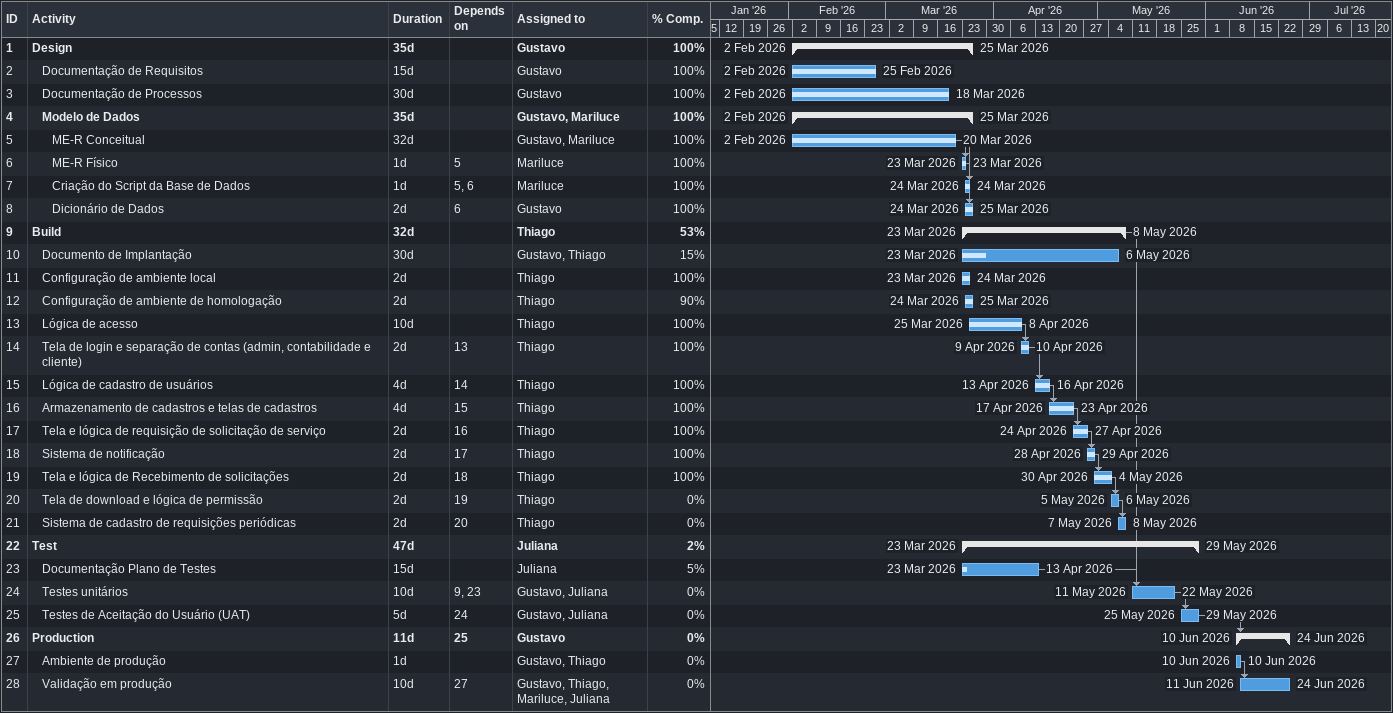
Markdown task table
| ID | Level | Task | Duration | Start | Finish | Predecessors | Resources | % complete |
|---|---|---|---|---|---|---|---|---|
| 1 | 1 | **Design** | 35d | 2026-02-02 | 2026-03-25 |  | Gustavo | 100 |
| 2 | 2 | Documentação de Requisitos | 15d | 2026-02-02 | 2026-02-25 |  | Gustavo | 100 |
| 3 | 2 | Documentação de Processos | 30d | 2026-02-02 | 2026-03-18 |  | Gustavo | 100 |
| 4 | 2 | **Modelo de Dados** | 35d | 2026-02-02 | 2026-03-25 |  | Gustavo, Mariluce | 100 |
| 5 | 3 | ME-R Conceitual | 32d | 2026-02-02 | 2026-03-20 |  | Gustavo, Mariluce | 100 |
| 6 | 3 | ME-R Físico | 1d | 2026-03-23 | 2026-03-23 | 5 | Mariluce | 100 |
| 7 | 3 | Criação do Script da Base de Dados | 1d | 2026-03-24 | 2026-03-24 | 5, 6 | Mariluce | 100 |
| 8 | 3 | Dicionário de Dados | 2d | 2026-03-24 | 2026-03-25 | 6 | Gustavo | 100 |
| 9 | 1 | **Build** | 32d | 2026-03-23 | 2026-05-08 |  | Thiago | 53 |
| 10 | 2 | Documento de Implantação | 30d | 2026-03-23 | 2026-05-06 |  | Gustavo, Thiago | 15 |
| 11 | 2 | Configuração de ambiente local | 2d | 2026-03-23 | 2026-03-24 |  | Thiago | 100 |
| 12 | 2 | Configuração de ambiente de homologação | 2d | 2026-03-24 | 2026-03-25 |  | Thiago | 90 |
| 13 | 2 | Lógica de acesso | 10d | 2026-03-25 | 2026-04-08 |  | Thiago | 100 |
| 14 | 2 | Tela de login e separação de contas (admin, contabilidade e cliente) | 2d | 2026-04-09 | 2026-04-10 | 13 | Thiago | 100 |
| 15 | 2 | Lógica de cadastro de usuários | 4d | 2026-04-13 | 2026-04-16 | 14 | Thiago | 100 |
| 16 | 2 | Armazenamento de cadastros e telas de cadastros | 4d | 2026-04-17 | 2026-04-23 | 15 | Thiago | 100 |
| 17 | 2 | Tela e lógica de requisição de solicitação de serviço | 2d | 2026-04-24 | 2026-04-27 | 16 | Thiago | 100 |
| 18 | 2 | Sistema de notificação | 2d | 2026-04-28 | 2026-04-29 | 17 | Thiago | 100 |
| 19 | 2 | Tela e lógica de Recebimento de solicitações | 2d | 2026-04-30 | 2026-05-04 | 18 | Thiago | 100 |
| 20 | 2 | Tela de download e lógica de permissão | 2d | 2026-05-05 | 2026-05-06 | 19 | Thiago | 0 |
| 21 | 2 | Sistema de cadastro de requisições periódicas | 2d | 2026-05-07 | 2026-05-08 | 20 | Thiago | 0 |
| 22 | 1 | **Test** | 47d | 2026-03-23 | 2026-05-29 |  | Juliana | 2 |
| 23 | 2 | Documentação Plano de Testes | 15d | 2026-03-23 | 2026-04-13 |  | Juliana | 5 |
| 24 | 2 | Testes unitários | 10d | 2026-05-11 | 2026-05-22 | 9, 23 | Gustavo, Juliana | 0 |
| 25 | 2 | Testes de Aceitação do Usuário (UAT) | 5d | 2026-05-25 | 2026-05-29 | 24 | Gustavo, Juliana | 0 |
| 26 | 1 | **Production** | 11d | 2026-06-10 | 2026-06-24 | 25 | Gustavo | 0 |
| 27 | 2 | Ambiente de produção | 1d | 2026-06-10 | 2026-06-10 |  | Gustavo, Thiago | 0 |
| 28 | 2 | Validação em produção | 10d | 2026-06-11 | 2026-06-24 | 27 | Gustavo, Thiago, Mariluce, Juliana | 0 |
